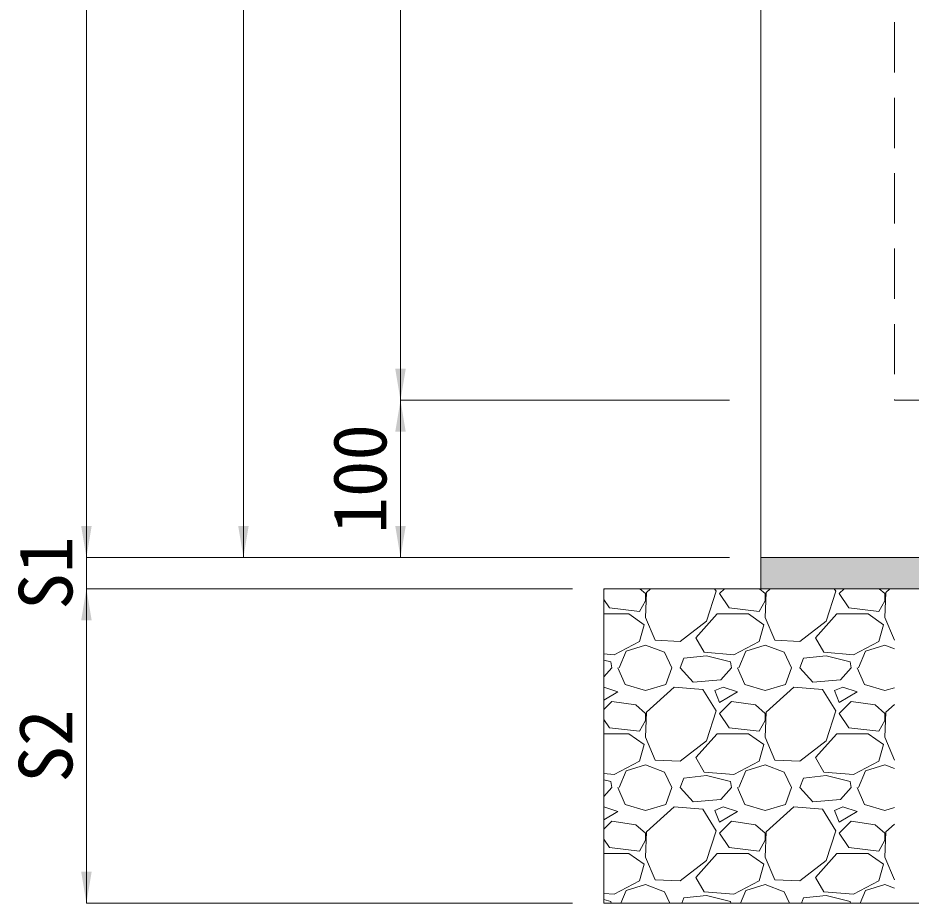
# Model space of a CAD drawing. Units: millimetres at full size; details may follow other scales. Extents: x 77586 to 117720, y -503 to 5664.
# Drawn here: x 102375 to 102944, y 1955 to 2519 of the extents above; entities that cross this region are included whole.
import ezdxf
from ezdxf.enums import TextEntityAlignment as Align

# ---------------------------------------------------------------- set-up
doc = ezdxf.new("R2010")
doc.units = ezdxf.units.MM
doc.header["$LTSCALE"] = 40
doc.linetypes.add('USER1', pattern=[1.2, 0.8, -0.4])
for name, color, linetype, lineweight in [('ハッチング', 7, 'Continuous', 5), ('寸法線', 7, 'Continuous', 9), ('本体', 2, 'Continuous', 13), ('舗装・基礎', 3, 'Continuous', 13)]:
    doc.layers.add(name, color=color, linetype=linetype, lineweight=lineweight)
doc.layers.add('ハッチング_砂', color=9, linetype='Continuous')
doc.styles.add('ＭＳ ゴシック', font='')
doc.styles.get('ＭＳ ゴシック').set_extended_font_data('MS Gothic')

# ---------------------------------------------------------------- blocks, each defined once
blk = doc.blocks.new('filled_arrow')
at = {"color": 0, "linetype": 'Continuous', "lineweight": -2}
blk.add_solid([(7.5, 1.25), (0, 0), (7.5, -1.25)], dxfattribs=at)

msp = doc.modelspace()

# ---------------------------------------------------------------- hatches: boundary and pattern name
at = {"layer": 'ハッチング_砂'}
msp.add_hatch(color=256, dxfattribs=at).paths.add_polyline_path([(103318.2, 2155.36), (103318.2, 2175.36), (102848.2, 2175.36), (102848.2, 2155.36)])

# ---------------------------------------------------------------- linework, layer by layer
at = {"layer": 'ハッチング'}
for p, q in [((102748.7, 2155.36), (102748.2, 2154.87)), ((102774.62, 2152.33), (102771.14, 2155.36)), ((102775.38, 2153.09), (102774.62, 2137.09)), ((102774.62, 2147.75), (102774.62, 2152.33)), ((102777.87, 2155.36), (102775.38, 2153.09)), ((102813.48, 2134.8), (102819.57, 2153.85)), ((102819.57, 2153.85), (102818.65, 2155.36)), ((102824.9, 2155.36), (102821.86, 2152.33)), ((102821.86, 2152.33), (102827.96, 2143.18)), ((102850.82, 2152.33), (102847.34, 2155.36)), ((102851.58, 2153.09), (102850.82, 2137.09)), ((102850.82, 2147.75), (102850.82, 2152.33)), ((102854.07, 2155.36), (102851.58, 2153.09)), ((102889.68, 2134.8), (102895.77, 2153.85)), ((102895.77, 2153.85), (102894.85, 2155.36)), ((102901.1, 2155.36), (102898.06, 2152.33)), ((102898.06, 2152.33), (102904.16, 2143.18)), ((102927.02, 2152.33), (102923.54, 2155.36)), ((102927.78, 2153.09), (102927.02, 2137.09)), ((102927.02, 2147.75), (102927.02, 2152.33)), ((102930.27, 2155.36), (102927.78, 2153.09)), ((102748.2, 2148.51), (102751.76, 2143.18)), ((102770.81, 2140.9), (102774.62, 2147.75)), ((102847.01, 2140.9), (102850.82, 2147.75)), ((102923.21, 2140.9), (102927.02, 2147.75)), ((102748.2, 2139.37), (102763.95, 2139.37)), ((102751.76, 2143.18), (102770.81, 2140.9)), ((102763.95, 2139.37), (102773.85, 2132.51)), ((102806.62, 2124.13), (102820.34, 2139.37)), ((102820.34, 2139.37), (102840.15, 2139.37)), ((102827.96, 2143.18), (102847.01, 2140.9)), ((102840.15, 2139.37), (102850.05, 2132.51)), ((102882.82, 2124.13), (102896.54, 2139.37)), ((102896.54, 2139.37), (102916.35, 2139.37)), ((102904.16, 2143.18), (102923.21, 2140.9)), ((102916.35, 2139.37), (102926.25, 2132.51)), ((102774.62, 2137.09), (102780.71, 2122.61)), ((102796.71, 2121.85), (102813.48, 2134.8)), ((102850.82, 2137.09), (102856.91, 2122.61)), ((102872.91, 2121.85), (102889.68, 2134.8)), ((102927.02, 2137.09), (102933.11, 2122.61)), ((102773.85, 2132.51), (102770.81, 2121.85)), ((102850.05, 2132.51), (102847.01, 2121.85)), ((102926.25, 2132.51), (102923.21, 2121.85)), ((102770.81, 2121.85), (102754.8, 2113.46)), ((102780.71, 2122.61), (102796.71, 2121.85)), ((102811.95, 2114.99), (102806.62, 2124.13)), ((102847.01, 2121.85), (102831, 2113.46)), ((102856.91, 2122.61), (102872.91, 2121.85)), ((102888.15, 2114.99), (102882.82, 2124.13)), ((102923.21, 2121.85), (102907.2, 2113.46)), ((102933.11, 2122.61), (102933.21, 2122.6)), ((102762.42, 2115.75), (102774.62, 2119.56)), ((102774.62, 2119.56), (102786.81, 2114.99)), ((102838.62, 2115.75), (102850.82, 2119.56)), ((102850.82, 2119.56), (102863.01, 2114.99)), ((102914.82, 2115.75), (102927.02, 2119.56)), ((102927.02, 2119.56), (102933.21, 2117.24)), ((102754.8, 2113.46), (102748.2, 2113.99)), ((102757.85, 2105.08), (102762.42, 2115.75)), ((102786.81, 2114.99), (102791.38, 2105.08)), ((102796.71, 2105.08), (102799, 2111.18)), ((102813.48, 2112.7), (102799, 2111.18)), ((102831, 2113.46), (102811.95, 2114.99)), ((102828.72, 2108.89), (102813.48, 2112.7)), ((102834.05, 2105.08), (102838.62, 2115.75)), ((102863.01, 2114.99), (102867.58, 2105.08)), ((102872.91, 2105.08), (102875.2, 2111.18)), ((102889.68, 2112.7), (102875.2, 2111.18)), ((102907.2, 2113.46), (102888.15, 2114.99)), ((102904.92, 2108.89), (102889.68, 2112.7)), ((102910.25, 2105.08), (102914.82, 2115.75)), ((102752.52, 2108.89), (102748.2, 2109.97)), ((102753.28, 2105.08), (102748.2, 2099.44)), ((102753.28, 2105.08), (102752.52, 2108.89)), ((102757.09, 2105.08), (102761.66, 2094.41)), ((102787.57, 2094.41), (102791.38, 2105.08)), ((102805.1, 2095.94), (102796.71, 2105.08)), ((102829.48, 2105.08), (102822.62, 2097.46)), ((102829.48, 2105.08), (102828.72, 2108.89)), ((102833.29, 2105.08), (102837.86, 2094.41)), ((102863.77, 2094.41), (102867.58, 2105.08)), ((102881.3, 2095.94), (102872.91, 2105.08)), ((102905.68, 2105.08), (102898.82, 2097.46)), ((102905.68, 2105.08), (102904.92, 2108.89)), ((102909.49, 2105.08), (102914.06, 2094.41)), ((102761.66, 2094.41), (102774.62, 2090.6)), ((102774.62, 2090.6), (102787.57, 2094.41)), ((102822.62, 2097.46), (102805.1, 2095.94)), ((102837.86, 2094.41), (102850.82, 2090.6)), ((102850.82, 2090.6), (102863.77, 2094.41)), ((102898.82, 2097.46), (102881.3, 2095.94)), ((102914.06, 2094.41), (102927.02, 2090.6)), ((102757.09, 2089.84), (102748.2, 2092.8)), ((102748.2, 2084.51), (102757.09, 2089.84)), ((102792.9, 2092.89), (102775.38, 2076.89)), ((102811.19, 2091.37), (102792.9, 2092.89)), ((102819.57, 2077.65), (102811.19, 2091.37)), ((102824.15, 2092.89), (102818.81, 2090.6)), ((102818.81, 2090.6), (102821.86, 2082.98)), ((102821.86, 2082.98), (102833.29, 2089.84)), ((102833.29, 2089.84), (102824.15, 2092.89)), ((102869.1, 2092.89), (102851.58, 2076.89)), ((102887.39, 2091.37), (102869.1, 2092.89)), ((102895.77, 2077.65), (102887.39, 2091.37)), ((102900.35, 2092.89), (102895.01, 2090.6)), ((102895.01, 2090.6), (102898.06, 2082.98)), ((102898.06, 2082.98), (102909.49, 2089.84)), ((102909.49, 2089.84), (102900.35, 2092.89)), ((102927.02, 2090.6), (102933.21, 2092.42)), ((102753.28, 2083.75), (102748.2, 2078.67)), ((102768.52, 2081.46), (102753.28, 2083.75)), ((102829.48, 2083.75), (102821.86, 2076.13)), ((102844.72, 2081.46), (102829.48, 2083.75)), ((102905.68, 2083.75), (102898.06, 2076.13)), ((102920.92, 2081.46), (102905.68, 2083.75)), ((102774.62, 2076.13), (102768.52, 2081.46)), ((102775.38, 2076.89), (102774.62, 2060.89)), ((102813.48, 2058.6), (102819.57, 2077.65)), ((102850.82, 2076.13), (102844.72, 2081.46)), ((102851.58, 2076.89), (102850.82, 2060.89)), ((102889.68, 2058.6), (102895.77, 2077.65)), ((102927.02, 2076.13), (102920.92, 2081.46)), ((102927.78, 2076.89), (102927.02, 2060.89)), ((102933.21, 2081.84), (102927.78, 2076.89)), ((102748.2, 2072.31), (102751.76, 2066.98)), ((102770.81, 2064.7), (102774.62, 2071.55)), ((102774.62, 2071.55), (102774.62, 2076.13)), ((102821.86, 2076.13), (102827.96, 2066.98)), ((102847.01, 2064.7), (102850.82, 2071.55)), ((102850.82, 2071.55), (102850.82, 2076.13)), ((102898.06, 2076.13), (102904.16, 2066.98)), ((102923.21, 2064.7), (102927.02, 2071.55)), ((102927.02, 2071.55), (102927.02, 2076.13)), ((102751.76, 2066.98), (102770.81, 2064.7)), ((102827.96, 2066.98), (102847.01, 2064.7)), ((102904.16, 2066.98), (102923.21, 2064.7)), ((102748.2, 2063.17), (102763.95, 2063.17)), ((102763.95, 2063.17), (102773.85, 2056.31)), ((102774.62, 2060.89), (102780.71, 2046.41)), ((102806.62, 2047.93), (102820.34, 2063.17)), ((102820.34, 2063.17), (102840.15, 2063.17)), ((102840.15, 2063.17), (102850.05, 2056.31)), ((102850.82, 2060.89), (102856.91, 2046.41)), ((102882.82, 2047.93), (102896.54, 2063.17)), ((102896.54, 2063.17), (102916.35, 2063.17)), ((102916.35, 2063.17), (102926.25, 2056.31)), ((102927.02, 2060.89), (102933.11, 2046.41)), ((102773.85, 2056.31), (102770.81, 2045.65)), ((102796.71, 2045.65), (102813.48, 2058.6)), ((102850.05, 2056.31), (102847.01, 2045.65)), ((102872.91, 2045.65), (102889.68, 2058.6)), ((102926.25, 2056.31), (102923.21, 2045.65)), ((102811.95, 2038.79), (102806.62, 2047.93)), ((102888.15, 2038.79), (102882.82, 2047.93)), ((102770.81, 2045.65), (102754.8, 2037.26)), ((102762.42, 2039.55), (102774.62, 2043.36)), ((102774.62, 2043.36), (102786.81, 2038.79)), ((102780.71, 2046.41), (102796.71, 2045.65)), ((102847.01, 2045.65), (102831, 2037.26)), ((102838.62, 2039.55), (102850.82, 2043.36)), ((102850.82, 2043.36), (102863.01, 2038.79)), ((102856.91, 2046.41), (102872.91, 2045.65)), ((102923.21, 2045.65), (102907.2, 2037.26)), ((102914.82, 2039.55), (102927.02, 2043.36)), ((102927.02, 2043.36), (102933.21, 2041.04)), ((102933.11, 2046.41), (102933.21, 2046.4)), ((102754.8, 2037.26), (102748.2, 2037.79)), ((102757.85, 2028.88), (102762.42, 2039.55)), ((102786.81, 2038.79), (102791.38, 2028.88)), ((102813.48, 2036.5), (102799, 2034.98)), ((102831, 2037.26), (102811.95, 2038.79)), ((102828.72, 2032.69), (102813.48, 2036.5)), ((102834.05, 2028.88), (102838.62, 2039.55)), ((102863.01, 2038.79), (102867.58, 2028.88)), ((102889.68, 2036.5), (102875.2, 2034.98)), ((102907.2, 2037.26), (102888.15, 2038.79)), ((102904.92, 2032.69), (102889.68, 2036.5)), ((102910.25, 2028.88), (102914.82, 2039.55)), ((102752.52, 2032.69), (102748.2, 2033.77)), ((102753.28, 2028.88), (102752.52, 2032.69)), ((102796.71, 2028.88), (102799, 2034.98)), ((102829.48, 2028.88), (102828.72, 2032.69)), ((102872.91, 2028.88), (102875.2, 2034.98)), ((102905.68, 2028.88), (102904.92, 2032.69)), ((102753.28, 2028.88), (102748.2, 2023.24)), ((102757.09, 2028.88), (102761.66, 2018.21)), ((102787.57, 2018.21), (102791.38, 2028.88)), ((102805.1, 2019.74), (102796.71, 2028.88)), ((102829.48, 2028.88), (102822.62, 2021.26)), ((102833.29, 2028.88), (102837.86, 2018.21)), ((102863.77, 2018.21), (102867.58, 2028.88)), ((102881.3, 2019.74), (102872.91, 2028.88)), ((102905.68, 2028.88), (102898.82, 2021.26)), ((102909.49, 2028.88), (102914.06, 2018.21)), ((102822.62, 2021.26), (102805.1, 2019.74)), ((102898.82, 2021.26), (102881.3, 2019.74)), ((102757.09, 2013.64), (102748.2, 2016.6)), ((102748.2, 2008.31), (102757.09, 2013.64)), ((102761.66, 2018.21), (102774.62, 2014.4)), ((102774.62, 2014.4), (102787.57, 2018.21)), ((102792.9, 2016.69), (102775.38, 2000.69)), ((102811.19, 2015.17), (102792.9, 2016.69)), ((102819.57, 2001.45), (102811.19, 2015.17)), ((102824.15, 2016.69), (102818.81, 2014.4)), ((102818.81, 2014.4), (102821.86, 2006.78)), ((102821.86, 2006.78), (102833.29, 2013.64)), ((102833.29, 2013.64), (102824.15, 2016.69)), ((102837.86, 2018.21), (102850.82, 2014.4)), ((102850.82, 2014.4), (102863.77, 2018.21)), ((102869.1, 2016.69), (102851.58, 2000.69)), ((102887.39, 2015.17), (102869.1, 2016.69)), ((102895.77, 2001.45), (102887.39, 2015.17)), ((102900.35, 2016.69), (102895.01, 2014.4)), ((102895.01, 2014.4), (102898.06, 2006.78)), ((102898.06, 2006.78), (102909.49, 2013.64)), ((102909.49, 2013.64), (102900.35, 2016.69)), ((102914.06, 2018.21), (102927.02, 2014.4)), ((102927.02, 2014.4), (102933.21, 2016.22)), ((102753.28, 2007.55), (102748.2, 2002.47)), ((102768.52, 2005.26), (102753.28, 2007.55)), ((102774.62, 1999.93), (102768.52, 2005.26)), ((102829.48, 2007.55), (102821.86, 1999.93)), ((102844.72, 2005.26), (102829.48, 2007.55)), ((102850.82, 1999.93), (102844.72, 2005.26)), ((102905.68, 2007.55), (102898.06, 1999.93)), ((102920.92, 2005.26), (102905.68, 2007.55)), ((102927.02, 1999.93), (102920.92, 2005.26)), ((102933.21, 2005.64), (102927.78, 2000.69)), ((102775.38, 2000.69), (102774.62, 1984.69)), ((102774.62, 1995.35), (102774.62, 1999.93)), ((102813.48, 1982.4), (102819.57, 2001.45)), ((102821.86, 1999.93), (102827.96, 1990.78)), ((102851.58, 2000.69), (102850.82, 1984.69)), ((102850.82, 1995.35), (102850.82, 1999.93)), ((102889.68, 1982.4), (102895.77, 2001.45)), ((102898.06, 1999.93), (102904.16, 1990.78)), ((102927.78, 2000.69), (102927.02, 1984.69)), ((102927.02, 1995.35), (102927.02, 1999.93)), ((102748.2, 1996.11), (102751.76, 1990.78)), ((102770.81, 1988.5), (102774.62, 1995.35)), ((102847.01, 1988.5), (102850.82, 1995.35)), ((102923.21, 1988.5), (102927.02, 1995.35)), ((102748.2, 1986.97), (102763.95, 1986.97)), ((102751.76, 1990.78), (102770.81, 1988.5)), ((102763.95, 1986.97), (102773.85, 1980.11)), ((102806.62, 1971.73), (102820.34, 1986.97)), ((102820.34, 1986.97), (102840.15, 1986.97)), ((102827.96, 1990.78), (102847.01, 1988.5)), ((102840.15, 1986.97), (102850.05, 1980.11)), ((102882.82, 1971.73), (102896.54, 1986.97)), ((102896.54, 1986.97), (102916.35, 1986.97)), ((102904.16, 1990.78), (102923.21, 1988.5)), ((102916.35, 1986.97), (102926.25, 1980.11)), ((102773.85, 1980.11), (102770.81, 1969.45)), ((102774.62, 1984.69), (102780.71, 1970.21)), ((102796.71, 1969.45), (102813.48, 1982.4)), ((102850.05, 1980.11), (102847.01, 1969.45)), ((102850.82, 1984.69), (102856.91, 1970.21)), ((102872.91, 1969.45), (102889.68, 1982.4)), ((102926.25, 1980.11), (102923.21, 1969.45)), ((102927.02, 1984.69), (102933.11, 1970.21)), ((102770.81, 1969.45), (102754.8, 1961.06)), ((102780.71, 1970.21), (102796.71, 1969.45)), ((102811.95, 1962.59), (102806.62, 1971.73)), ((102847.01, 1969.45), (102831, 1961.06)), ((102856.91, 1970.21), (102872.91, 1969.45)), ((102888.15, 1962.59), (102882.82, 1971.73)), ((102923.21, 1969.45), (102907.2, 1961.06)), ((102933.11, 1970.21), (102933.21, 1970.2)), ((102759, 1955.36), (102762.42, 1963.35)), ((102762.42, 1963.35), (102774.62, 1967.16)), ((102774.62, 1967.16), (102786.81, 1962.59)), ((102786.81, 1962.59), (102790.14, 1955.36)), ((102831, 1961.06), (102811.95, 1962.59)), ((102835.2, 1955.36), (102838.62, 1963.35)), ((102838.62, 1963.35), (102850.82, 1967.16)), ((102850.82, 1967.16), (102863.01, 1962.59)), ((102863.01, 1962.59), (102866.34, 1955.36)), ((102907.2, 1961.06), (102888.15, 1962.59)), ((102911.4, 1955.36), (102914.82, 1963.35)), ((102914.82, 1963.35), (102927.02, 1967.16)), ((102927.02, 1967.16), (102933.21, 1964.84)), ((102754.8, 1961.06), (102748.2, 1961.59)), ((102752.52, 1956.49), (102748.2, 1957.57)), ((102797.72, 1955.36), (102799, 1958.78)), ((102813.48, 1960.3), (102799, 1958.78)), ((102828.72, 1956.49), (102813.48, 1960.3)), ((102873.92, 1955.36), (102875.2, 1958.78)), ((102889.68, 1960.3), (102875.2, 1958.78)), ((102904.92, 1956.49), (102889.68, 1960.3)), ((102752.74, 1955.36), (102752.52, 1956.49)), ((102828.94, 1955.36), (102828.72, 1956.49)), ((102905.14, 1955.36), (102904.92, 1956.49))]:
    msp.add_line(p, q, dxfattribs=at)
at = {"layer": '寸法線'}
for p, q in [((102418.64, 3705.36), (102418.64, 2175.36)), ((102518.64, 2925.36), (102518.64, 2175.36)), ((102618.64, 2925.36), (102618.64, 2275.36)), ((102618.64, 2275.36), (102618.64, 2175.36)), ((102828.2, 2275.36), (102618.64, 2275.36)), ((102828.2, 2275.36), (102618.64, 2275.36)), ((102418.64, 2215.36), (102418.64, 2115.36)), ((102828.2, 2175.36), (102418.64, 2175.36)), ((102828.2, 2175.36), (102418.64, 2175.36)), ((102828.2, 2175.36), (102518.64, 2175.36)), ((102828.2, 2175.36), (102618.64, 2175.36)), ((102728.2, 2155.36), (102418.64, 2155.36)), ((102418.64, 2155.36), (102418.64, 1955.36)), ((102728.2, 2155.36), (102418.64, 2155.36)), ((102728.2, 1955.36), (102418.64, 1955.36))]:
    msp.add_line(p, q, dxfattribs=at)
at = {"layer": '本体', "lineweight": 20}
for p, q in [((102848.2, 3625.36), (102848.2, 2175.36)), ((102848.2, 2175.36), (103318.2, 2175.36))]:
    msp.add_line(p, q, dxfattribs=at)
at = {"layer": '本体', "linetype": 'USER1', "lineweight": 9}
for p, q in [((102933.2, 2995.89), (102933.2, 2275.36)), ((102933.2, 2275.36), (103233.2, 2275.36))]:
    msp.add_line(p, q, dxfattribs=at)
at = {"layer": '舗装・基礎'}
for p, q in [((102848.2, 2175.36), (102848.2, 2155.36)), ((102748.2, 2155.36), (103418.2, 2155.36)), ((102748.2, 2155.36), (102748.2, 1955.36)), ((102748.2, 1955.36), (103418.2, 1955.36))]:
    msp.add_line(p, q, dxfattribs=at)

# ---------------------------------------------------------------- block references
at = {"layer": '寸法線', "xscale": 2.67, "yscale": 2.67}
for p, rotation in [((102618.64, 2275.36), 90), ((102618.64, 2275.36), 270), ((102418.64, 2175.36), 90), ((102418.64, 2175.36), 90), ((102518.64, 2175.36), 90), ((102618.64, 2175.36), 90), ((102418.64, 2155.36), 270), ((102418.64, 2155.36), 270), ((102418.64, 1955.36), 90)]:
    msp.add_blockref('filled_arrow', p, dxfattribs=dict(at, rotation=rotation))

# ---------------------------------------------------------------- texts
at = {"layer": '寸法線', "style": 'ＭＳ ゴシック'}
for s, p in [('100', (102592.64, 2225.36)), ('S1', (102392.64, 2165.36)), ('S2', (102392.64, 2055.36))]:
    msp.add_text(s, height=34.18, rotation=90, dxfattribs=at).set_placement(p, align=Align.MIDDLE_CENTER)

doc.saveas('drawing.dxf')
